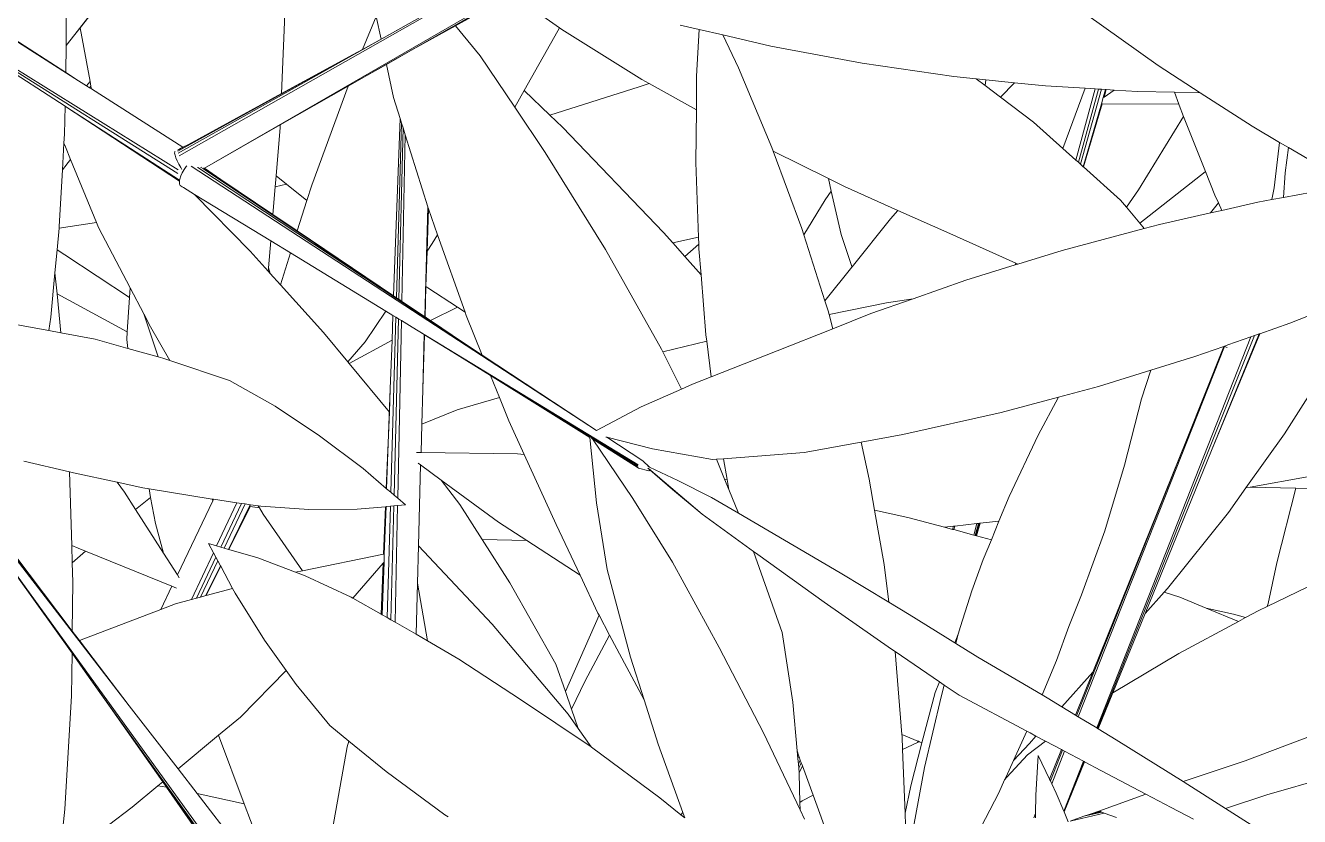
# Model space of a CAD drawing. Header units: millimetres. Extents: x 18 to 174501, y 22 to 24571.
# Drawn here: x 22569.4 to 22739.7, y 6136.5 to 6242.3 of the extents above; entities that cross this region are included whole.
import ezdxf

# ---------------------------------------------------------------- set-up
doc = ezdxf.new("R2010")
doc.units = ezdxf.units.MM
doc.header["$MEASUREMENT"] = 0
doc.layers.add('Edges', color=7, linetype='Continuous', lineweight=18)

# ---------------------------------------------------------------- blocks, each defined once
blk = doc.blocks.new('BAMBOOPLAN')
at = {"layer": 'Edges'}
for p, q in [((5.617, 2.7706), (6.619, 3.9268)), ((5.8479, 3.0345), (6.6245, 3.9224)), ((5.9199, 3.116), (6.6295, 3.9189)), ((6.3609, 3.683), (5.5639, 2.7773)), ((7.2746, 3.5505), (7.0693, 3.611)), ((7.3673, 3.5276), (7.2746, 3.5505)), ((7.3207, 3.5125), (7.2534, 3.4907)), ((7.3673, 3.5276), (7.3207, 3.5125)), ((7.3207, 3.5125), (7.336, 3.4938)), ((7.4821, 3.4993), (7.3673, 3.5276)), ((7.336, 3.4938), (7.1975, 3.4464)), ((7.2534, 3.4907), (7.2104, 3.4787)), ((7.336, 3.4938), (7.3373, 3.4921)), ((7.3373, 3.4921), (7.3526, 3.4744)), ((7.5417, 3.4873), (7.4821, 3.4993)), ((7.5417, 3.4873), (7.5603, 3.402)), ((7.5612, 3.4834), (7.5417, 3.4873)), ((7.5612, 3.4834), (7.571, 3.4359)), ((7.6655, 3.4624), (7.5612, 3.4834)), ((7.1574, 3.464), (7.0842, 3.4436)), ((7.1574, 3.464), (7.1544, 3.3414)), ((7.1756, 3.469), (7.1574, 3.464)), ((7.182, 3.4708), (7.1756, 3.469)), ((7.185, 3.3285), (7.1756, 3.469)), ((7.1876, 3.4724), (7.182, 3.4708)), ((7.1911, 3.326), (7.182, 3.4708)), ((7.195, 3.4744), (7.1876, 3.4724)), ((7.1962, 3.3238), (7.1876, 3.4724)), ((7.1962, 3.4747), (7.195, 3.4744)), ((7.195, 3.4744), (7.1958, 3.4585)), ((7.1968, 3.4599), (7.1958, 3.4585)), ((7.1958, 3.4585), (7.1965, 3.4461)), ((7.2104, 3.4787), (7.1962, 3.4747)), ((7.1962, 3.4747), (7.1968, 3.4599)), ((7.2104, 3.4787), (7.1968, 3.4599)), ((7.3526, 3.4744), (7.3165, 3.3138)), ((7.3526, 3.4744), (7.4262, 3.3887)), ((7.0842, 3.4436), (7.026, 3.43)), ((7.1975, 3.4464), (7.1965, 3.4461)), ((7.1965, 3.4461), (7.2028, 3.321)), ((7.1975, 3.4464), (7.2033, 3.3208)), ((7.571, 3.4359), (7.5832, 3.3901)), ((7.6561, 3.4313), (7.5832, 3.3901)), ((6.9546, 3.4133), (6.9125, 3.4035)), ((6.9724, 3.4175), (6.9546, 3.4133)), ((6.9546, 3.4133), (6.9752, 3.4066)), ((7.026, 3.43), (6.9724, 3.4175)), ((6.9724, 3.4175), (6.9752, 3.4066)), ((6.9752, 3.4066), (7.0099, 3.3952)), ((7.026, 3.43), (7.0099, 3.3952)), ((6.9125, 3.4035), (6.7388, 3.3704)), ((7.0099, 3.3952), (7.085, 3.3706)), ((7.4256, 3.3879), (7.3398, 3.254)), ((7.4262, 3.3887), (7.4256, 3.3879)), ((7.4262, 3.3887), (7.458, 3.3517)), ((7.5603, 3.402), (7.5639, 3.3792)), ((7.5832, 3.3901), (7.5639, 3.3792)), ((6.7388, 3.3704), (6.5635, 3.3445)), ((7.085, 3.3706), (7.1544, 3.3414)), ((7.5399, 3.3656), (7.48, 3.3286)), ((7.5639, 3.3792), (7.5399, 3.3656)), ((6.4697, 3.3346), (6.4239, 3.3297)), ((6.5635, 3.3445), (6.4697, 3.3346)), ((6.4697, 3.3346), (6.5187, 3.2847)), ((7.1544, 3.3414), (7.185, 3.3285)), ((7.458, 3.3517), (7.4694, 3.3398)), ((7.4694, 3.3398), (7.4612, 3.3169)), ((7.4694, 3.3398), (7.48, 3.3286)), ((6.4239, 3.3297), (6.387, 3.3258)), ((6.4239, 3.3297), (6.4483, 3.2438)), ((7.185, 3.3285), (7.1911, 3.326)), ((7.1911, 3.326), (7.1962, 3.3238)), ((7.1962, 3.3238), (7.2028, 3.321)), ((7.2028, 3.321), (7.2033, 3.3208)), ((7.2033, 3.3208), (7.2908, 3.284)), ((7.3165, 3.3138), (7.3058, 3.2748)), ((7.4612, 3.3169), (7.3765, 3.2645)), ((7.48, 3.3286), (7.4612, 3.3169)), ((6.5187, 3.2847), (6.6287, 3.1621)), ((6.0639, 3.2764), (5.9815, 3.1846)), ((6.0639, 3.2764), (6.1703, 3.2457)), ((7.2908, 3.284), (7.3058, 3.2748)), ((7.3058, 3.2748), (7.3398, 3.254)), ((7.3765, 3.2645), (7.3509, 3.2473)), ((7.798, 3.2746), (7.6734, 3.1673)), ((5.2996, 2.9316), (5.4096, 3.2533)), ((5.305, 2.9471), (5.4112, 3.2536)), ((6.1693, 3.2391), (6.1458, 3.1103)), ((6.1703, 3.2457), (6.1693, 3.2391)), ((6.1703, 3.2457), (6.1755, 3.2442)), ((6.1755, 3.2442), (6.3513, 3.2039)), ((6.4483, 3.2438), (6.4687, 3.1828)), ((7.3509, 3.2473), (7.2169, 3.1569)), ((7.3398, 3.254), (7.3509, 3.2473)), ((5.9407, 3.2097), (5.8843, 3.1462)), ((6.3513, 3.1889), (6.2077, 3.082)), ((6.3513, 3.2039), (6.3672, 3.201)), ((6.3672, 3.201), (6.3513, 3.1889)), ((6.3672, 3.201), (6.4687, 3.1828)), ((5.9815, 3.1846), (5.9199, 3.116)), ((6.0448, 3.1454), (5.9815, 3.1846)), ((6.4687, 3.1828), (6.5006, 3.0875)), ((7.6734, 3.1673), (7.6257, 3.1294)), ((5.8843, 3.1462), (5.5606, 2.7816)), ((5.6475, 3.162), (5.7098, 2.9537)), ((5.8325, 3.1521), (5.8284, 3.0841)), ((5.8554, 3.1141), (5.8325, 3.1521)), ((5.8554, 3.1141), (5.8843, 3.1462)), ((6.1393, 3.0744), (6.0448, 3.1454)), ((6.6287, 3.1621), (6.6334, 3.1563)), ((6.6334, 3.1563), (6.7333, 3.0343)), ((6.6334, 3.1563), (6.75, 3.1408)), ((6.75, 3.1408), (6.763, 3.1201)), ((6.75, 3.1408), (6.7839, 3.1363)), ((7.2169, 3.1569), (7.145, 3.1043)), ((7.7748, 3.1432), (7.7326, 2.9642)), ((5.8809, 3.0719), (5.9199, 3.116)), ((6.763, 3.1201), (6.7577, 3.1005)), ((6.763, 3.1201), (6.8081, 3.0479)), ((6.7839, 3.1363), (6.8952, 3.1266)), ((6.8952, 3.1266), (6.8872, 3.1071)), ((6.8952, 3.1266), (7.0035, 3.1171)), ((7.0035, 3.1171), (7.1414, 3.1046)), ((7.6114, 3.1181), (7.5749, 3.0891)), ((7.5768, 2.3156), (7.6114, 3.1181)), ((7.5783, 2.3152), (7.6169, 3.1225)), ((7.6257, 3.1294), (7.6114, 2.8881)), ((7.6246, 3.1286), (7.6114, 2.8881)), ((7.6169, 3.1225), (7.6114, 3.1181)), ((7.6246, 3.1286), (7.6169, 3.1225)), ((7.6257, 3.1294), (7.6246, 3.1286)), ((5.8284, 3.0841), (5.8554, 3.1141)), ((6.1458, 3.1103), (6.1393, 3.0744)), ((6.1458, 3.1103), (6.2077, 3.082)), ((6.7577, 3.1005), (6.7409, 3.0241)), ((6.8872, 3.1071), (6.8478, 2.9963)), ((7.1412, 3.1015), (7.0615, 3.0431)), ((7.1414, 3.1046), (7.1412, 3.1015)), ((7.145, 3.1043), (7.1412, 3.1015)), ((7.1414, 3.1046), (7.145, 3.1043)), ((5.5587, 2.7849), (5.8149, 3.0691)), ((5.7098, 2.9537), (5.8149, 3.0691)), ((5.8149, 3.0691), (5.8284, 3.0841)), ((5.8479, 3.0345), (5.8809, 3.0719)), ((5.9144, 3.0165), (5.8809, 3.0719)), ((6.2225, 3.0118), (6.1393, 3.0744)), ((6.2077, 3.082), (6.2382, 3.0681)), ((6.2382, 3.0681), (6.4858, 2.941)), ((6.5006, 3.0875), (6.5521, 2.9539)), ((7.5686, 3.0841), (7.5226, 3.0475)), ((7.5699, 3.0841), (7.5365, 2.3243)), ((7.5688, 3.0841), (7.5596, 2.8915)), ((7.5749, 3.0891), (7.5686, 3.0841)), ((7.5686, 3.0841), (7.5688, 3.0841)), ((7.5688, 3.0841), (7.5699, 3.0841)), ((7.5699, 3.0841), (7.5753, 3.084)), ((6.8081, 3.0479), (6.8473, 2.9969)), ((7.0615, 3.0431), (6.9777, 2.9765)), ((7.5226, 3.0475), (7.4517, 2.9956)), ((5.8253, 3.0087), (5.8479, 3.0345)), ((6.7333, 3.0343), (6.7409, 3.0241)), ((6.7409, 3.0241), (6.8199, 2.918)), ((5.3355, 2.8504), (4.6889, 3.0056)), ((5.727, 2.8962), (5.8253, 3.0087)), ((5.8253, 3.0087), (5.8214, 2.8073)), ((5.9394, 2.9826), (5.9144, 3.0165)), ((6.3917, 2.8739), (6.2225, 3.0118)), ((6.8474, 2.9953), (6.8199, 2.918)), ((6.8473, 2.9969), (6.8474, 2.9953)), ((6.8473, 2.9969), (6.8478, 2.9963)), ((6.8478, 2.9963), (6.8474, 2.9953)), ((7.4517, 2.9956), (7.3672, 2.9337)), ((7.4517, 2.9956), (7.4526, 2.9378)), ((6.0383, 2.6581), (5.9394, 2.9826)), ((5.9451, 2.9748), (5.9394, 2.9826)), ((5.9451, 2.9748), (6.0446, 2.6564)), ((5.9504, 2.9677), (5.9451, 2.9748)), ((6.9777, 2.9765), (6.9107, 2.9233)), ((6.9777, 2.9765), (6.9325, 2.9526)), ((4.6566, 2.96), (5.5706, 2.7516)), ((5.2731, 2.9588), (5.2883, 2.9151)), ((5.2996, 2.9316), (5.305, 2.9471)), ((5.305, 2.9471), (5.3567, 2.8562)), ((5.5732, 2.8038), (5.7098, 2.9537)), ((5.9504, 2.9677), (6.0497, 2.6551)), ((5.9588, 2.9562), (5.9504, 2.9677)), ((5.9588, 2.9562), (6.0565, 2.6533)), ((6.0443, 2.8401), (5.9588, 2.9562)), ((6.5521, 2.9539), (6.5092, 2.9278)), ((6.5521, 2.9539), (6.5568, 2.9416)), ((6.9325, 2.9526), (6.836, 2.8958)), ((7.7326, 2.9642), (7.6966, 2.8421)), ((4.7422, 2.9397), (5.5725, 2.7445)), ((5.3069, 2.8574), (5.0418, 2.9228)), ((5.291, 2.9066), (5.2996, 2.9316)), ((6.4858, 2.941), (6.5092, 2.9278)), ((6.5092, 2.9278), (6.5397, 2.9105)), ((6.5568, 2.9416), (6.5397, 2.9105)), ((6.5568, 2.9416), (6.56, 2.9335)), ((6.56, 2.9335), (6.5801, 2.8876)), ((6.9107, 2.9233), (6.8517, 2.8725)), ((7.3672, 2.9337), (7.3014, 2.8893)), ((7.4526, 2.9378), (7.4633, 2.8076)), ((5.2883, 2.9151), (5.291, 2.9066)), ((5.291, 2.9066), (5.3069, 2.8574)), ((5.6171, 2.7706), (5.727, 2.8962)), ((5.727, 2.8962), (5.7284, 2.8913)), ((6.5397, 2.9105), (6.5801, 2.8876)), ((6.8199, 2.918), (6.832, 2.9017)), ((6.832, 2.9017), (6.836, 2.8958)), ((6.836, 2.8958), (6.8517, 2.8725)), ((7.8037, 2.9019), (7.7039, 2.8462)), ((5.7284, 2.8913), (5.7513, 2.8017)), ((6.555, 2.7286), (6.3917, 2.8739)), ((6.5801, 2.8876), (6.6264, 2.7821)), ((6.8517, 2.8725), (6.7649, 2.7978)), ((7.3014, 2.8893), (7.2076, 2.8261)), ((7.3014, 2.8893), (7.2887, 2.8077)), ((7.5596, 2.8915), (7.5327, 2.3251)), ((7.5596, 2.8915), (7.535, 2.414)), ((7.6114, 2.8881), (7.5929, 2.5524)), ((7.7868, 2.8728), (7.7039, 2.8462)), ((7.8491, 2.8928), (7.7868, 2.8728)), ((7.7989, 2.7261), (7.7868, 2.8728)), ((5.3268, 2.796), (5.063, 2.8608)), ((5.3355, 2.8504), (5.3069, 2.8574)), ((5.3531, 2.8462), (5.3355, 2.8504)), ((5.3531, 2.8462), (5.3567, 2.8562)), ((5.3567, 2.8562), (5.3611, 2.8485)), ((5.3611, 2.8485), (5.3597, 2.8446)), ((5.3611, 2.8485), (5.3639, 2.8436)), ((5.3597, 2.8446), (5.3531, 2.8462)), ((5.3639, 2.8436), (5.3597, 2.8446)), ((5.5653, 2.7952), (5.3639, 2.8436)), ((6.1074, 2.6397), (6.0443, 2.8401)), ((6.0463, 2.8375), (6.0443, 2.8401)), ((6.0468, 2.8368), (6.0463, 2.8375)), ((6.0707, 2.7599), (6.0468, 2.8368)), ((6.0796, 2.7958), (6.0468, 2.8368)), ((7.2076, 2.8261), (7.0442, 2.725)), ((7.6966, 2.8421), (7.6803, 2.787)), ((7.7039, 2.8462), (7.6966, 2.8421)), ((5.5581, 2.7873), (5.5732, 2.8038)), ((5.5653, 2.7952), (5.5732, 2.8038)), ((5.7513, 2.8017), (5.7749, 2.7933)), ((5.7513, 2.8017), (5.7564, 2.7814)), ((5.8214, 2.8073), (5.8222, 2.7766)), ((7.2887, 2.8077), (7.2744, 2.679)), ((7.4633, 2.8076), (7.4685, 2.6767)), ((5.3268, 2.796), (5.3433, 2.7452)), ((5.3281, 2.7957), (5.3268, 2.796)), ((5.5801, 2.7321), (5.3281, 2.7957)), ((5.5798, 2.7338), (5.3281, 2.7957)), ((5.5539, 2.7826), (5.5534, 2.782)), ((5.5534, 2.782), (5.5539, 2.7796)), ((5.5539, 2.7796), (5.5559, 2.7762)), ((5.5559, 2.7762), (5.5591, 2.772)), ((5.559, 2.7884), (5.5575, 2.7867)), ((5.559, 2.7884), (5.5653, 2.7952)), ((5.7749, 2.7933), (5.7564, 2.7814)), ((5.7564, 2.7814), (5.7696, 2.7298)), ((5.7749, 2.7933), (5.8222, 2.7766)), ((5.8222, 2.7766), (5.8239, 2.7153)), ((6.0753, 2.7767), (6.0707, 2.7599)), ((6.0796, 2.7958), (6.0753, 2.7767)), ((6.1775, 2.6731), (6.0796, 2.7958)), ((6.6264, 2.7821), (6.6316, 2.7716)), ((6.7649, 2.7978), (6.6622, 2.7097)), ((7.6803, 2.787), (7.6178, 2.6119)), ((5.5591, 2.772), (5.5634, 2.7672)), ((5.5634, 2.7672), (5.5684, 2.7622)), ((5.5684, 2.7622), (5.5738, 2.7573)), ((5.5738, 2.7573), (5.5774, 2.7545)), ((5.5812, 2.7558), (5.5799, 2.7489)), ((5.5825, 2.76), (5.5812, 2.7558)), ((5.5832, 2.7623), (5.5825, 2.76)), ((5.584, 2.7642), (5.5832, 2.7623)), ((6.4882, 2.5412), (5.5916, 2.7664)), ((5.605, 2.7681), (5.6045, 2.7683)), ((6.1937, 2.617), (5.605, 2.7681)), ((5.6098, 2.7705), (5.6099, 2.7705)), ((5.6099, 2.7705), (5.6116, 2.77)), ((5.6134, 2.7696), (6.1074, 2.6397)), ((5.615, 2.771), (5.6154, 2.7709)), ((5.6159, 2.7708), (5.6166, 2.7706)), ((5.616, 2.7715), (5.6167, 2.7706)), ((5.6162, 2.7712), (5.6166, 2.7707)), ((5.6166, 2.7707), (5.6166, 2.7706)), ((5.6166, 2.7706), (5.6168, 2.7706)), ((5.6167, 2.7706), (5.6168, 2.7706)), ((5.6168, 2.7706), (5.6541, 2.7606)), ((5.617, 2.7706), (5.6171, 2.7706)), ((5.6171, 2.7706), (5.6541, 2.7606)), ((5.6541, 2.7606), (5.7696, 2.7298)), ((6.0908, 2.6953), (6.0707, 2.7599)), ((6.6316, 2.7716), (6.5593, 2.7245)), ((6.6316, 2.7716), (6.6622, 2.7097)), ((7.9206, 2.7522), (7.8091, 2.6415)), ((5.3433, 2.7452), (5.3479, 2.7287)), ((5.3528, 2.7226), (5.3479, 2.7287)), ((5.3479, 2.7287), (5.3619, 2.6794)), ((5.5799, 2.7489), (5.5793, 2.7421)), ((5.5793, 2.7421), (5.5795, 2.7359)), ((5.5795, 2.7359), (5.5798, 2.7338)), ((5.5798, 2.7338), (5.5801, 2.7321)), ((5.5801, 2.7321), (5.5804, 2.7306)), ((5.5804, 2.7306), (5.5819, 2.7267)), ((5.5819, 2.7267), (5.5841, 2.7244)), ((5.7696, 2.7298), (5.8239, 2.7153)), ((6.5593, 2.7245), (6.555, 2.7286)), ((7.8087, 2.6469), (7.7989, 2.7261)), ((5.3702, 2.7029), (5.3528, 2.7226)), ((5.3619, 2.6794), (5.3702, 2.7029)), ((5.4559, 2.6057), (5.3702, 2.7029)), ((5.5886, 2.7232), (5.5841, 2.7244)), ((5.5886, 2.7232), (5.5912, 2.7226)), ((5.5912, 2.7226), (5.6155, 2.7173)), ((5.7515, 2.6492), (5.6155, 2.7173)), ((5.6155, 2.7173), (5.782, 2.6809)), ((5.8239, 2.7153), (6.0383, 2.6581)), ((6.6163, 2.6692), (6.5593, 2.7245)), ((6.6622, 2.7097), (6.6328, 2.6846)), ((7.0442, 2.725), (6.9734, 2.685)), ((5.3619, 2.6794), (5.3914, 2.5753)), ((5.782, 2.6809), (5.7948, 2.6308)), ((5.782, 2.6809), (5.8251, 2.6714)), ((6.0908, 2.6953), (6.0953, 2.6939)), ((6.1081, 2.6395), (6.0908, 2.6953)), ((6.0953, 2.6939), (6.1604, 2.6774)), ((6.1604, 2.6774), (6.1199, 2.6364)), ((6.1604, 2.6774), (6.1775, 2.6731)), ((6.6328, 2.6846), (6.6163, 2.6692)), ((6.9734, 2.685), (6.8773, 2.6307)), ((6.9734, 2.685), (7.0111, 2.6235)), ((7.2744, 2.679), (7.2715, 2.6282)), ((7.4685, 2.6767), (7.4667, 2.5465)), ((5.8251, 2.6714), (5.8268, 2.6076)), ((5.8251, 2.6714), (6.034, 2.6257)), ((6.0383, 2.6581), (6.0446, 2.6564)), ((6.0446, 2.6564), (6.0497, 2.6551)), ((6.0497, 2.6551), (6.0565, 2.6533)), ((6.0565, 2.6533), (6.1074, 2.6397)), ((6.1816, 2.6679), (6.1775, 2.6731)), ((6.2353, 2.6063), (6.1816, 2.6679)), ((6.6163, 2.6692), (6.5545, 2.6119)), ((5.7964, 2.6244), (5.7515, 2.6492)), ((5.7948, 2.6308), (5.8016, 2.6216)), ((5.7948, 2.6308), (5.7964, 2.6244)), ((6.1074, 2.6397), (6.1081, 2.6395)), ((6.1081, 2.6395), (6.1142, 2.6379)), ((6.1142, 2.6379), (6.1199, 2.6364)), ((6.1199, 2.6364), (6.1937, 2.617)), ((6.8773, 2.6307), (6.7353, 2.5693)), ((7.2715, 2.6282), (7.2388, 2.6127)), ((7.2715, 2.6282), (7.2694, 2.5899)), ((7.7965, 2.6289), (7.7768, 2.6076)), ((7.8091, 2.6415), (7.7965, 2.6289)), ((7.8091, 2.6415), (7.8087, 2.6469)), ((5.4559, 2.6057), (5.3922, 2.5723)), ((5.4631, 2.5976), (5.4559, 2.6057)), ((5.8016, 2.6216), (5.7964, 2.6244)), ((5.8268, 2.6076), (5.8016, 2.6216)), ((5.9345, 2.5482), (5.8268, 2.6076)), ((6.034, 2.6257), (6.0154, 2.5574)), ((6.034, 2.6257), (6.0492, 2.6224)), ((6.063, 2.5772), (6.0492, 2.6224)), ((6.0492, 2.6224), (6.0557, 2.6209)), ((6.0557, 2.6209), (6.1556, 2.3014)), ((6.0557, 2.6209), (6.061, 2.6198)), ((6.061, 2.6198), (6.1631, 2.2985)), ((6.061, 2.6198), (6.0678, 2.6183)), ((6.0678, 2.6183), (6.172, 2.295)), ((6.0678, 2.6183), (6.091, 2.6132)), ((6.091, 2.6132), (6.1176, 2.6073)), ((6.091, 2.6132), (6.5849, 2.5051)), ((6.1492, 2.5071), (6.1176, 2.6073)), ((6.1176, 2.6073), (6.1181, 2.6072)), ((6.1492, 2.5071), (6.1181, 2.6072)), ((6.1181, 2.6072), (6.1804, 2.5933)), ((6.2353, 2.6063), (6.1937, 2.617)), ((6.4883, 2.5413), (6.2353, 2.6063)), ((6.5545, 2.6119), (6.4883, 2.5413)), ((7.0111, 2.6235), (7.0402, 2.5708)), ((7.2333, 2.6101), (7.1947, 2.5919)), ((7.2361, 2.6115), (7.2333, 2.6101)), ((7.2348, 2.5874), (7.2333, 2.6101)), ((7.2375, 2.6121), (7.2361, 2.6115)), ((7.2376, 2.5876), (7.2361, 2.6115)), ((7.2388, 2.6127), (7.2375, 2.6121)), ((7.2389, 2.5877), (7.2375, 2.6121)), ((7.2388, 2.6127), (7.24, 2.5878)), ((7.6178, 2.6119), (7.6141, 2.603)), ((7.6457, 2.6037), (7.6141, 2.603)), ((7.7, 2.6004), (7.6457, 2.6037)), ((7.7527, 2.6061), (7.7, 2.6004)), ((7.7768, 2.6076), (7.7527, 2.6061)), ((7.7768, 2.6076), (7.7664, 2.5963)), ((5.5577, 2.5082), (5.4631, 2.5976)), ((6.2631, 2.5744), (6.1804, 2.5933)), ((6.1804, 2.5933), (6.5851, 2.5032)), ((7.1768, 2.5834), (7.1045, 2.5783)), ((7.1923, 2.5907), (7.1768, 2.5834)), ((7.1927, 2.5845), (7.1768, 2.5834)), ((7.1947, 2.5919), (7.1923, 2.5907)), ((7.1923, 2.5907), (7.1927, 2.5845)), ((7.1952, 2.5847), (7.1927, 2.5845)), ((7.1947, 2.5919), (7.1952, 2.5847)), ((7.2348, 2.5874), (7.1952, 2.5847)), ((7.2376, 2.5876), (7.2348, 2.5874)), ((7.2389, 2.5877), (7.2376, 2.5876)), ((7.24, 2.5878), (7.2389, 2.5877)), ((7.2694, 2.5899), (7.24, 2.5878)), ((7.2694, 2.5899), (7.267, 2.549)), ((7.6141, 2.603), (7.5929, 2.5524)), ((7.7664, 2.5963), (7.6785, 2.5011)), ((7.7664, 2.5963), (7.7, 2.6004)), ((5.3914, 2.5753), (5.3922, 2.5723)), ((5.3922, 2.5723), (5.4021, 2.5314)), ((6.0154, 2.5574), (5.9964, 2.5105)), ((6.063, 2.5772), (6.0005, 2.508)), ((6.0902, 2.4882), (6.063, 2.5772)), ((6.2926, 2.5405), (6.2631, 2.5744)), ((6.4806, 2.5246), (6.2631, 2.5744)), ((6.7161, 2.561), (6.6008, 2.543)), ((6.723, 2.564), (6.7161, 2.561)), ((6.7353, 2.5693), (6.723, 2.564)), ((6.7499, 2.5332), (6.723, 2.564)), ((6.7353, 2.5693), (6.7547, 2.534)), ((7.1045, 2.5783), (7.0402, 2.5708)), ((7.0402, 2.5708), (7.0911, 2.4785)), ((5.4189, 2.5273), (5.4021, 2.5314)), ((5.4021, 2.5314), (5.4125, 2.4888)), ((5.9964, 2.5105), (5.9345, 2.5482)), ((6.2926, 2.5405), (6.2241, 2.4917)), ((6.3243, 2.5041), (6.2926, 2.5405)), ((6.4882, 2.5412), (6.4877, 2.5407)), ((6.4883, 2.5413), (6.4882, 2.5412)), ((6.5113, 2.5354), (6.5096, 2.5353)), ((6.6008, 2.543), (6.5113, 2.5354)), ((6.5906, 2.5155), (6.5113, 2.5354)), ((6.7547, 2.534), (6.7499, 2.5332)), ((6.764, 2.5172), (6.7499, 2.5332)), ((6.7547, 2.534), (6.764, 2.5172)), ((7.267, 2.549), (7.2662, 2.4855)), ((7.4667, 2.5465), (7.463, 2.4815)), ((7.5929, 2.5524), (7.5839, 2.3891)), ((5.5625, 2.4904), (5.4189, 2.5273)), ((5.5577, 2.5082), (5.5625, 2.4904)), ((5.5985, 2.4697), (5.5577, 2.5082)), ((6.0005, 2.508), (5.9964, 2.5105)), ((6.103, 2.4455), (6.0005, 2.508)), ((6.1691, 2.4438), (6.1492, 2.5071)), ((6.4806, 2.5246), (6.4805, 2.5249)), ((6.5335, 2.4108), (6.4806, 2.5246)), ((6.4862, 2.5234), (6.4833, 2.524)), ((6.5968, 2.4409), (6.4862, 2.5234)), ((6.5015, 2.5199), (6.4862, 2.5234)), ((6.587, 2.4998), (6.5015, 2.5199)), ((6.5861, 2.5005), (6.5015, 2.5199)), ((6.5906, 2.5155), (6.6071, 2.5079)), ((6.5915, 2.5149), (6.5914, 2.5149)), ((6.6044, 2.5082), (6.6035, 2.5083)), ((6.6071, 2.5079), (6.6056, 2.5081)), ((6.6663, 2.5017), (6.6071, 2.5079)), ((6.7965, 2.4802), (6.764, 2.5172)), ((5.4125, 2.4888), (5.4125, 2.4886)), ((5.4125, 2.4886), (5.4295, 2.4518)), ((5.4125, 2.4886), (5.4326, 2.4058)), ((5.5625, 2.4904), (5.5797, 2.4271)), ((6.103, 2.4455), (6.0902, 2.4882)), ((6.1459, 2.3053), (6.0902, 2.4882)), ((6.2241, 2.4917), (6.1691, 2.4438)), ((6.3728, 2.453), (6.3243, 2.5041)), ((6.587, 2.4998), (6.5879, 2.4997)), ((6.5879, 2.4997), (6.6081, 2.501)), ((6.6094, 2.5032), (6.6048, 2.5051)), ((6.731, 2.4561), (6.6058, 2.5049)), ((6.6081, 2.501), (6.6084, 2.5012)), ((6.6084, 2.5012), (6.6087, 2.5016)), ((6.6087, 2.5016), (6.609, 2.5021)), ((6.609, 2.5021), (6.6093, 2.5027)), ((6.6093, 2.5027), (6.6094, 2.5032)), ((6.6624, 2.4817), (6.6094, 2.5032)), ((6.738, 2.4919), (6.6663, 2.5017)), ((6.7965, 2.4802), (6.738, 2.4919)), ((7.2662, 2.4855), (7.2677, 2.4141)), ((7.6785, 2.5011), (7.5839, 2.3891)), ((5.5985, 2.4697), (5.651, 2.4014)), ((5.6187, 2.4506), (5.5985, 2.4697)), ((6.731, 2.4561), (6.6624, 2.4817)), ((7.0167, 2.436), (6.7965, 2.4802)), ((7.0911, 2.4785), (7.1234, 2.4132)), ((7.463, 2.4815), (7.4619, 2.4124)), ((8.0012, 2.4619), (7.8655, 2.3485)), ((5.5797, 2.4271), (5.4295, 2.4518)), ((5.4295, 2.4518), (5.4607, 2.3839)), ((5.6743, 2.4021), (5.6187, 2.4506)), ((6.1451, 2.3056), (6.103, 2.4455)), ((6.1853, 2.3923), (6.1691, 2.4438)), ((6.3604, 2.4497), (6.1853, 2.3923)), ((6.3728, 2.453), (6.3604, 2.4497)), ((6.474, 2.3464), (6.3728, 2.453)), ((6.7075, 2.351), (6.5968, 2.4409)), ((6.8474, 2.4206), (6.731, 2.4561)), ((7.1234, 2.4132), (7.0167, 2.436)), ((5.5797, 2.4271), (5.5835, 2.4132)), ((5.5835, 2.4132), (5.5912, 2.3977)), ((6.594, 2.297), (6.5335, 2.4108)), ((6.9492, 2.2922), (6.8474, 2.4206)), ((6.857, 2.4177), (6.8474, 2.4206)), ((7.0064, 2.3731), (6.857, 2.4177)), ((7.1674, 2.4038), (7.1234, 2.4132)), ((7.2677, 2.4141), (7.2687, 2.3985)), ((7.4619, 2.4124), (7.4578, 2.3412)), ((7.535, 2.414), (7.501, 2.332)), ((7.535, 2.414), (7.5304, 2.3256)), ((5.4326, 2.4058), (5.4375, 2.3804)), ((5.5263, 2.3937), (5.4607, 2.3839)), ((5.5912, 2.3977), (5.5263, 2.3937)), ((5.651, 2.4014), (5.5912, 2.3977)), ((5.6602, 2.4019), (5.651, 2.4014)), ((5.6743, 2.4021), (5.6602, 2.4019)), ((5.7949, 2.4031), (5.6743, 2.4021)), ((5.893, 2.3847), (5.7949, 2.4031)), ((5.9917, 2.3593), (5.893, 2.3847)), ((6.1853, 2.3923), (6.1772, 2.3896)), ((7.2679, 2.381), (7.1674, 2.4038)), ((7.2687, 2.3985), (7.2679, 2.381)), ((7.2687, 2.3985), (7.2698, 2.3806)), ((7.5839, 2.3891), (7.5798, 2.3149)), ((8.06, 2.3947), (7.9255, 2.3008)), ((5.4375, 2.3804), (5.3704, 2.3704)), ((5.4607, 2.3839), (5.4375, 2.3804)), ((6.1925, 2.3694), (6.1865, 2.3713)), ((6.239, 2.2218), (6.1925, 2.3694)), ((6.239, 2.355), (6.1925, 2.3694)), ((7.157, 2.3302), (7.0064, 2.3731)), ((7.2698, 2.3806), (7.2679, 2.381)), ((7.3182, 2.3696), (7.2698, 2.3806)), ((7.4578, 2.3412), (7.3182, 2.3696)), ((6.0908, 2.327), (5.9917, 2.3593)), ((6.2876, 2.3224), (6.239, 2.355)), ((6.3689, 2.3146), (6.239, 2.355)), ((6.5491, 2.2694), (6.474, 2.3464)), ((6.8448, 2.2258), (6.7075, 2.351)), ((7.469, 2.3389), (7.4578, 2.3412)), ((7.501, 2.332), (7.469, 2.3389)), ((7.8655, 2.3485), (7.7665, 2.2726)), ((6.1451, 2.3056), (6.0908, 2.327)), ((6.3498, 2.273), (6.2876, 2.3224)), ((6.431, 2.299), (6.3689, 2.3146)), ((7.1654, 2.3279), (7.157, 2.3302)), ((7.1654, 2.3279), (7.2292, 2.1826)), ((7.2642, 2.301), (7.1654, 2.3279)), ((7.5304, 2.3256), (7.501, 2.332)), ((7.5327, 2.3251), (7.5304, 2.3256)), ((7.5365, 2.3243), (7.5327, 2.3251)), ((7.5768, 2.3156), (7.5365, 2.3243)), ((7.5783, 2.3152), (7.5768, 2.3156)), ((7.5798, 2.3149), (7.5783, 2.3152)), ((7.6192, 2.3064), (7.5798, 2.3149)), ((6.1459, 2.3053), (6.1451, 2.3056)), ((6.1556, 2.3014), (6.1459, 2.3053)), ((6.1631, 2.2985), (6.1556, 2.3014)), ((6.172, 2.295), (6.1631, 2.2985)), ((6.1901, 2.2878), (6.172, 2.295)), ((6.1901, 2.2878), (6.1763, 2.2817)), ((6.431, 2.299), (6.3498, 2.273)), ((6.5491, 2.2694), (6.431, 2.299)), ((6.6914, 2.1528), (6.594, 2.297)), ((7.0122, 2.1728), (6.9492, 2.2922)), ((7.2642, 2.301), (7.2633, 2.2793)), ((7.275, 2.298), (7.2642, 2.301)), ((7.275, 2.298), (7.2764, 2.275)), ((7.3084, 2.289), (7.275, 2.298)), ((7.4531, 2.266), (7.3084, 2.289)), ((7.7665, 2.2726), (7.6192, 2.3064)), ((7.9255, 2.3008), (7.8596, 2.2501)), ((6.1551, 2.2722), (6.1056, 2.25)), ((6.1559, 2.2726), (6.1551, 2.2722)), ((6.1813, 2.1852), (6.1551, 2.2722)), ((6.1636, 2.276), (6.1559, 2.2726)), ((6.1824, 2.1859), (6.1559, 2.2726)), ((6.1694, 2.2786), (6.1636, 2.276)), ((6.1636, 2.276), (6.2272, 2.0727)), ((6.1763, 2.2817), (6.1694, 2.2786)), ((6.1694, 2.2786), (6.2353, 2.0712)), ((6.1763, 2.2817), (6.2447, 2.0695)), ((6.4268, 2.2118), (6.3498, 2.273)), ((6.605, 2.2121), (6.5491, 2.2694)), ((7.2633, 2.2793), (7.2707, 2.1799)), ((7.2764, 2.275), (7.2908, 2.1367)), ((7.4531, 2.266), (7.4471, 2.2051)), ((7.4597, 2.2649), (7.4531, 2.266)), ((7.4724, 2.2629), (7.4597, 2.2649)), ((7.4724, 2.2629), (7.4651, 2.2453)), ((7.4927, 2.2597), (7.4724, 2.2629)), ((7.7683, 2.2722), (7.7665, 2.2726)), ((7.8596, 2.2501), (7.7683, 2.2722)), ((6.1056, 2.25), (6.0187, 2.2191)), ((7.4651, 2.2453), (7.4471, 2.2051)), ((7.4927, 2.2597), (7.4685, 2.2241)), ((7.5267, 2.2544), (7.4927, 2.2597)), ((7.5267, 2.2544), (7.5236, 2.1938)), ((7.5293, 2.254), (7.5263, 2.191)), ((7.5293, 2.254), (7.5267, 2.2544)), ((7.5334, 2.2534), (7.5293, 2.254)), ((7.5334, 2.2534), (7.5305, 2.1867)), ((7.5738, 2.247), (7.5334, 2.2534)), ((7.5694, 2.1446), (7.5738, 2.247)), ((7.5701, 2.1438), (7.575, 2.2469)), ((7.576, 2.2467), (7.5703, 2.1435)), ((7.575, 2.2469), (7.5738, 2.247)), ((7.576, 2.2467), (7.575, 2.2469)), ((7.6107, 2.2413), (7.576, 2.2467)), ((7.707, 2.2264), (7.6107, 2.2413)), ((7.9161, 2.2365), (7.8596, 2.2501)), ((6.0187, 2.2191), (5.9295, 2.1951)), ((6.4211, 2.1263), (6.239, 2.2218)), ((6.2604, 2.154), (6.239, 2.2218)), ((6.9783, 2.0989), (6.8448, 2.2258)), ((7.4685, 2.2241), (7.4457, 2.1705)), ((7.4886, 2.2295), (7.509, 2.1563)), ((7.4886, 2.2295), (7.5236, 2.1938)), ((7.707, 2.2264), (7.6323, 2.1667)), ((7.7609, 2.2181), (7.707, 2.2264)), ((7.8085, 2.2109), (7.7609, 2.2181)), ((5.9098, 2.1915), (5.9001, 2.1897)), ((5.9098, 2.1915), (5.9095, 2.1883)), ((5.9246, 2.1942), (5.9098, 2.1915)), ((5.9282, 2.1913), (5.9108, 2.1885)), ((5.9295, 2.1951), (5.9246, 2.1942)), ((5.9282, 2.1913), (5.9246, 2.1942)), ((5.9389, 2.1827), (5.9282, 2.1913)), ((6.5607, 2.094), (6.4268, 2.2118)), ((6.6083, 2.209), (6.5948, 2.0506)), ((6.6083, 2.209), (6.605, 2.2121)), ((6.6397, 2.1798), (6.6083, 2.209)), ((7.4471, 2.2051), (7.4437, 2.1706)), ((7.5236, 2.1938), (7.5263, 2.191)), ((7.5263, 2.191), (7.5305, 2.1867)), ((5.8372, 2.178), (5.717, 2.1572)), ((5.8396, 2.1752), (5.8219, 2.0194)), ((5.8382, 2.1782), (5.8372, 2.178)), ((5.8372, 2.178), (5.8396, 2.1752)), ((5.84, 2.1785), (5.8382, 2.1782)), ((5.84, 2.1785), (5.8396, 2.1752)), ((5.8844, 2.1868), (5.84, 2.1785)), ((5.8747, 2.096), (5.8844, 2.1868)), ((5.8827, 2.0964), (5.8928, 2.1883)), ((5.8928, 2.1883), (5.8844, 2.1868)), ((5.8894, 2.0967), (5.9001, 2.1897)), ((5.9001, 2.1897), (5.8928, 2.1883)), ((5.9095, 2.1883), (5.8982, 2.0971)), ((5.9108, 2.1885), (5.8992, 2.0972)), ((5.9108, 2.1885), (5.9095, 2.1883)), ((6.0454, 2.1046), (5.9389, 2.1827)), ((6.0454, 2.1046), (6.1813, 2.1852)), ((6.1529, 2.0864), (6.1862, 2.1688)), ((6.1813, 2.1852), (6.1824, 2.1859)), ((6.187, 2.1708), (6.1824, 2.1859)), ((6.1862, 2.1688), (6.187, 2.1708)), ((6.2144, 2.0751), (6.1862, 2.1688)), ((6.2163, 2.0747), (6.187, 2.1708)), ((6.6397, 2.1798), (6.6238, 2.0819)), ((6.7422, 2.0845), (6.6397, 2.1798)), ((7.0503, 2.0878), (7.0122, 2.1728)), ((7.2622, 2.1804), (7.2292, 2.1826)), ((7.2292, 2.1826), (7.2308, 2.1788)), ((7.2308, 2.1788), (7.2398, 2.1559)), ((7.2624, 2.1774), (7.2398, 2.1559)), ((7.2624, 2.1774), (7.2622, 2.1804)), ((7.2633, 2.1803), (7.2622, 2.1804)), ((7.2634, 2.1783), (7.2624, 2.1774)), ((7.2634, 2.1783), (7.2633, 2.1803)), ((7.2654, 2.1802), (7.2633, 2.1803)), ((7.2654, 2.1802), (7.2634, 2.1783)), ((7.2707, 2.1799), (7.2654, 2.1802)), ((7.2707, 2.1799), (7.2771, 2.0953)), ((7.4437, 2.1706), (7.4431, 2.1644)), ((7.4457, 2.1705), (7.4431, 2.1644)), ((7.4457, 2.1705), (7.4437, 2.1706)), ((7.5305, 2.1867), (7.5442, 2.1727)), ((7.5442, 2.1727), (7.5694, 2.1446)), ((7.6435, 2.1665), (7.5872, 2.1307)), ((7.6384, 2.1666), (7.6088, 2.148)), ((7.6174, 2.1548), (7.6364, 2.1666)), ((7.6323, 2.1667), (7.6203, 2.1571)), ((7.6203, 2.1571), (7.6357, 2.1666)), ((7.6357, 2.1666), (7.6323, 2.1667)), ((7.6364, 2.1666), (7.6357, 2.1666)), ((7.6384, 2.1666), (7.6364, 2.1666)), ((7.6435, 2.1665), (7.6384, 2.1666)), ((7.6682, 2.166), (7.6435, 2.1665)), ((5.6555, 2.1493), (5.5708, 2.1392)), ((5.7052, 2.1552), (5.6555, 2.1493)), ((5.6555, 2.1493), (5.6751, 2.1356)), ((5.717, 2.1572), (5.7052, 2.1552)), ((5.7253, 2.1425), (5.7057, 2.1113)), ((5.717, 2.1572), (5.7253, 2.1425)), ((5.7253, 2.1425), (5.7502, 2.0984)), ((6.3146, 2.0558), (6.2604, 2.154)), ((6.2897, 2.0607), (6.2604, 2.154)), ((6.7422, 2.0845), (6.6914, 2.1528)), ((7.2398, 2.1559), (7.2841, 2.0424)), ((7.4431, 2.1644), (7.4404, 2.1372)), ((7.509, 2.1563), (7.5199, 2.1231)), ((7.5694, 2.1446), (7.5701, 2.1438)), ((7.5701, 2.1438), (7.5703, 2.1435)), ((7.5703, 2.1435), (7.5841, 2.1282)), ((7.6088, 2.148), (7.5872, 2.1307)), ((7.6174, 2.1548), (7.6088, 2.148)), ((7.6203, 2.1571), (7.6174, 2.1548)), ((5.5625, 2.1384), (5.4737, 2.1292)), ((5.5708, 2.1392), (5.5625, 2.1384)), ((5.5625, 2.1384), (5.6127, 2.0068)), ((5.6751, 2.1356), (5.7057, 2.1113)), ((6.6143, 2.0111), (6.4211, 2.1263)), ((7.2908, 2.1367), (7.3107, 2.0052)), ((7.4404, 2.1372), (7.4272, 2.046)), ((7.5199, 2.1231), (7.5195, 2.1142)), ((7.5199, 2.1231), (7.5227, 2.1148)), ((5.7057, 2.1113), (5.7832, 2.05)), ((5.7502, 2.0984), (5.7832, 2.05)), ((5.8588, 2.0952), (5.8747, 2.096)), ((5.8588, 2.0952), (5.8732, 2.0819)), ((5.8747, 2.096), (5.8827, 2.0964)), ((5.8827, 2.0964), (5.8894, 2.0967)), ((5.8894, 2.0967), (5.8982, 2.0971)), ((5.8982, 2.0971), (5.8992, 2.0972)), ((5.8992, 2.0972), (5.9563, 2.0999)), ((5.9563, 2.0999), (6.0337, 2.0977)), ((6.0337, 2.0977), (6.0454, 2.1046)), ((6.0337, 2.0977), (6.0532, 2.0971)), ((6.0532, 2.0971), (6.1494, 2.087)), ((6.5948, 2.0506), (6.5607, 2.094)), ((7.0924, 1.9831), (6.9783, 2.0989)), ((7.2771, 2.0953), (7.2841, 2.0424)), ((5.8628, 1.9837), (5.8732, 2.0819)), ((5.8708, 1.9892), (5.8803, 2.0753)), ((5.8732, 2.0819), (5.8803, 2.0753)), ((5.8775, 1.9937), (5.8863, 2.0699)), ((5.8803, 2.0753), (5.8863, 2.0699)), ((5.8863, 2.0699), (5.894, 2.0627)), ((6.1494, 2.087), (6.1529, 2.0864)), ((6.1529, 2.0864), (6.2144, 2.0751)), ((6.2144, 2.0751), (6.2163, 2.0747)), ((6.2163, 2.0747), (6.2272, 2.0727)), ((6.2272, 2.0727), (6.2353, 2.0712)), ((6.2353, 2.0712), (6.2446, 2.0695)), ((6.2446, 2.0695), (6.2447, 2.0695)), ((6.2447, 2.0695), (6.2897, 2.0607)), ((6.6238, 2.0819), (6.6169, 2.0225)), ((6.7423, 2.0844), (6.7422, 2.0845)), ((6.7954, 2.0131), (6.7423, 2.0844)), ((7.0503, 2.0878), (7.057, 2.0788)), ((7.0565, 2.0739), (7.0503, 2.0878)), ((7.0565, 2.0739), (7.057, 2.0788)), ((7.0609, 2.0641), (7.0565, 2.0739)), ((7.057, 2.0788), (7.0575, 2.078)), ((7.0575, 2.078), (7.0618, 2.0727)), ((7.0609, 2.0641), (7.0618, 2.0727)), ((7.0618, 2.0727), (7.0652, 2.0685)), ((7.0639, 2.0573), (7.0652, 2.0685)), ((7.0652, 2.0685), (7.0693, 2.0635)), ((5.7832, 2.05), (5.8219, 2.0194)), ((5.894, 2.0627), (5.8863, 1.9997)), ((5.8947, 2.062), (5.8868, 2.0001)), ((5.894, 2.0627), (5.8947, 2.062)), ((5.8947, 2.062), (5.93, 2.0294)), ((6.2897, 2.0607), (6.3146, 2.0558)), ((6.3146, 2.0558), (6.3825, 2.0425)), ((6.6169, 2.0225), (6.5948, 2.0506)), ((7.0639, 2.0573), (7.0609, 2.0641)), ((7.0675, 2.0492), (7.0639, 2.0573)), ((7.0693, 2.0635), (7.0675, 2.0492)), ((7.0682, 2.0477), (7.0675, 2.0492)), ((7.0875, 1.9961), (7.0682, 2.0477)), ((7.0693, 2.0635), (7.1066, 2.0175)), ((5.8166, 1.7529), (5.3861, 2.0355)), ((5.7388, 1.8044), (5.3867, 2.0373)), ((5.8868, 2.0001), (5.93, 2.0294)), ((5.93, 2.0294), (5.9379, 2.0221)), ((5.9379, 2.0221), (6.0198, 1.9554)), ((6.3825, 2.0425), (6.519, 2.0082)), ((6.6411, 1.9917), (6.6169, 2.0225)), ((7.2841, 2.0424), (7.2925, 2.0209)), ((5.6127, 2.0068), (5.626, 2.0054)), ((5.6127, 2.0068), (5.6245, 1.9758)), ((5.641, 2.0046), (5.6245, 1.9758)), ((5.626, 2.0054), (5.641, 2.0046)), ((5.641, 2.0046), (5.8192, 1.9953)), ((5.8192, 1.9953), (5.8137, 1.9467)), ((5.8192, 1.9953), (5.8282, 1.9948)), ((5.8219, 2.0194), (5.827, 2.0154)), ((5.8775, 1.9937), (5.8863, 1.9997)), ((5.8863, 1.9997), (5.8868, 2.0001)), ((6.519, 2.0082), (6.6758, 1.9665)), ((6.6411, 1.9917), (6.6143, 2.0111)), ((6.8823, 1.9048), (6.7954, 2.0131)), ((7.0909, 2.0002), (7.0875, 1.9961)), ((7.0924, 1.9831), (7.0875, 1.9961)), ((7.1066, 2.0175), (7.0909, 2.0002)), ((7.1066, 2.0175), (7.1643, 1.9463)), ((5.4784, 1.9789), (5.6671, 1.8524)), ((5.6245, 1.9758), (5.6378, 1.941)), ((5.8365, 1.9659), (5.8628, 1.9837)), ((5.8628, 1.9837), (5.8708, 1.9892)), ((5.8708, 1.9892), (5.8775, 1.9937)), ((6.6758, 1.9665), (6.6411, 1.9917)), ((7.1066, 1.9686), (7.0924, 1.9831)), ((5.4639, 1.966), (5.6804, 1.8123)), ((5.464, 1.9661), (6.2333, 1.426)), ((5.6861, 1.8397), (5.8137, 1.9467)), ((5.8137, 1.9467), (5.8365, 1.9659)), ((6.0198, 1.9554), (6.0779, 1.9141)), ((6.6758, 1.9665), (6.6765, 1.9662)), ((6.6765, 1.9662), (6.832, 1.9172)), ((5.6378, 1.941), (5.6671, 1.8524)), ((6.0247, 1.8019), (6.0779, 1.9141)), ((6.0779, 1.9141), (6.1043, 1.8954)), ((6.832, 1.9172), (6.8804, 1.8995)), ((6.8823, 1.9048), (6.8804, 1.8995)), ((6.8804, 1.8995), (6.8892, 1.8962)), ((6.8892, 1.8962), (6.8823, 1.9048)), ((6.1043, 1.8954), (6.1911, 1.8422)), ((5.6671, 1.8524), (5.6861, 1.8397)), ((5.6861, 1.8397), (5.7388, 1.8044)), ((6.1911, 1.8422), (6.2353, 1.8258)), ((6.2357, 1.8142), (6.2353, 1.8258)), ((6.2353, 1.8258), (6.3215, 1.7939)), ((5.6804, 1.8123), (5.706, 1.7347)), ((5.6804, 1.8123), (5.716, 1.787)), ((5.8166, 1.7529), (5.7388, 1.8044)), ((5.9963, 1.7552), (6.0247, 1.8019)), ((6.2701, 1.5945), (6.2357, 1.8142)), ((5.7838, 1.7382), (5.716, 1.787)), ((5.716, 1.787), (6.2197, 1.4292)), ((6.3215, 1.7939), (6.4541, 1.7526)), ((5.9442, 1.6691), (5.8166, 1.7529)), ((5.9442, 1.6691), (5.9963, 1.7552)), ((5.9963, 1.7552), (6.0855, 1.6472)), ((6.4541, 1.7526), (6.4616, 1.751)), ((5.706, 1.7347), (5.7647, 1.5256)), ((6.2109, 1.431), (5.7838, 1.7382)), ((5.9243, 1.6363), (5.7838, 1.7382)), ((5.994, 1.6365), (5.9442, 1.6691)), ((5.9182, 1.6262), (5.9243, 1.6363)), ((5.9347, 1.6288), (5.9243, 1.6363)), ((6.0855, 1.6472), (5.994, 1.6365)), ((6.231, 1.4809), (5.994, 1.6365)), ((6.0855, 1.6472), (6.1287, 1.5948)), ((5.8849, 1.5713), (5.9182, 1.6262)), ((5.9347, 1.6288), (5.9182, 1.6262)), ((6.1754, 1.4543), (5.9347, 1.6288)), ((5.822, 1.477), (5.8849, 1.5713)), ((5.7647, 1.5256), (5.7882, 1.4265))]:
    blk.add_line(p, q, dxfattribs=at)

msp = doc.modelspace()

# ---------------------------------------------------------------- block references
at = {"xscale": 69.97983938875464, "yscale": 69.97983938875464, "zscale": 69.97983938875464, "rotation": 340.9588725647666}
msp.add_blockref('BAMBOOPLAN', (22158.48, 6168.11), dxfattribs=at)

doc.saveas('drawing.dxf')
